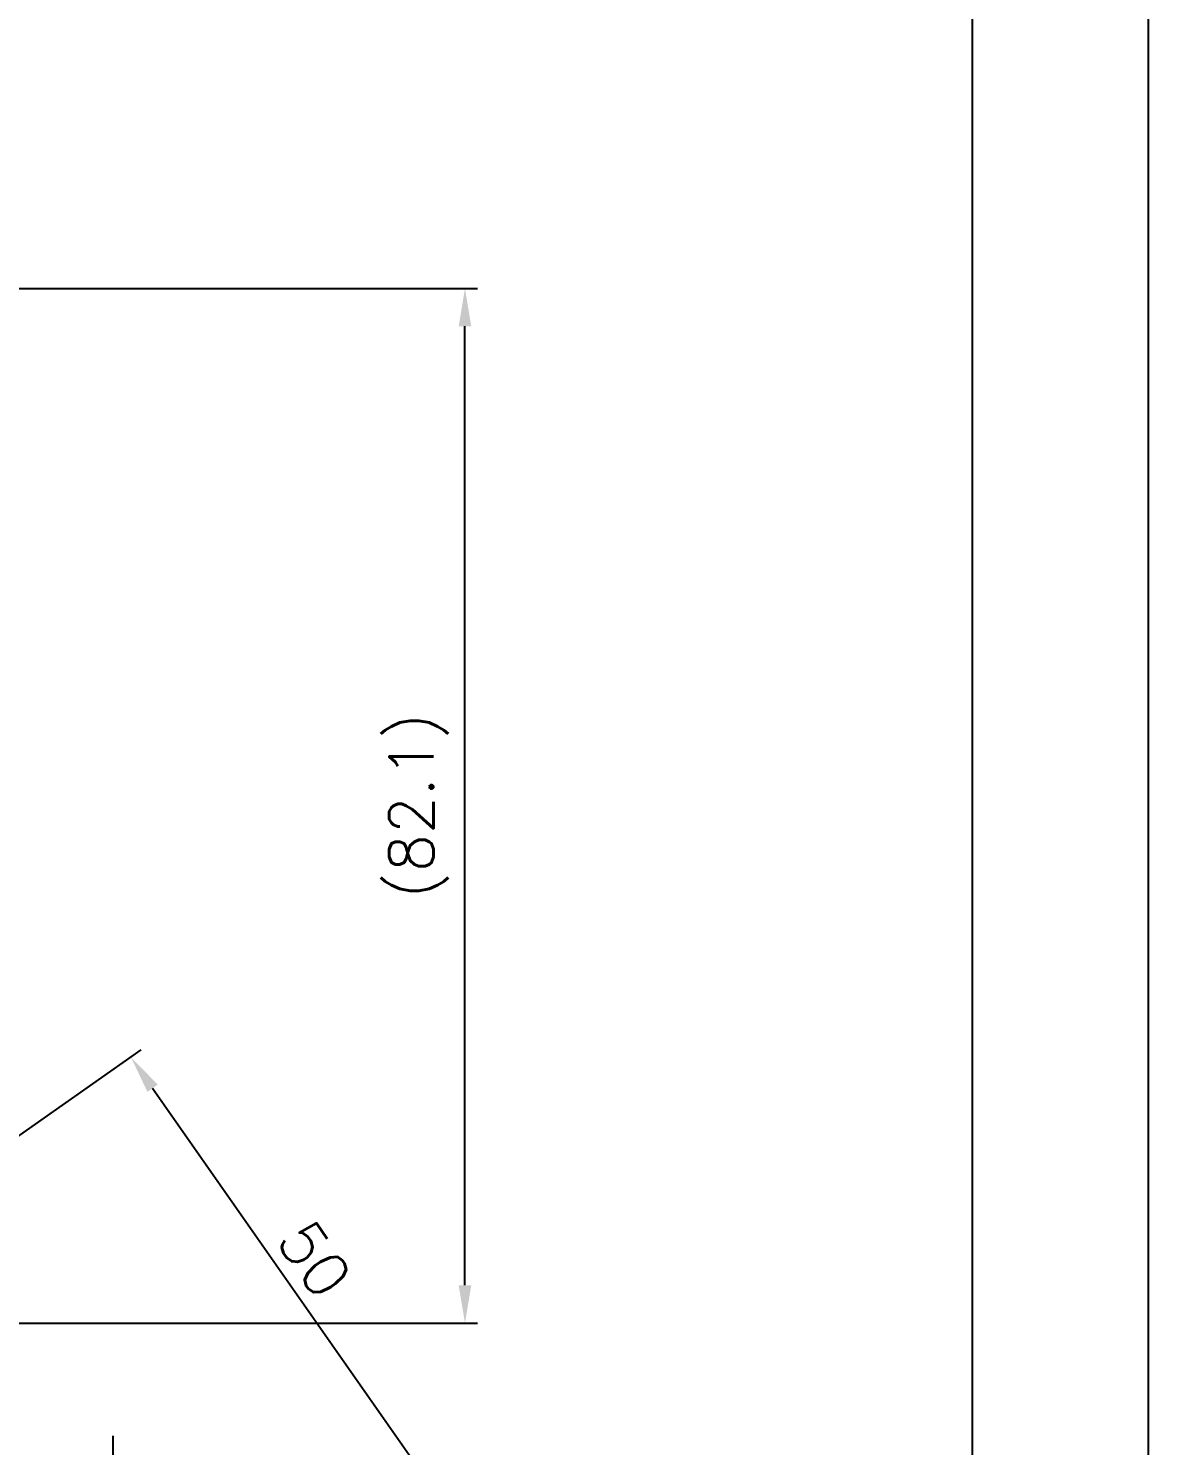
# Model space of a CAD drawing. Extents: x 38931 to 39525, y 15845 to 16265.
# Drawn here: x 39435.7 to 39524.6, y 15951 to 16063.5 of the extents above; entities that cross this region are included whole.
import ezdxf

# ---------------------------------------------------------------- set-up
doc = ezdxf.new("R2010")
doc.units = 0
doc.header["$LTSCALE"] = 7
doc.header["$MEASUREMENT"] = 0
doc.linetypes.add('CENTER', pattern=[2, 1.25, -0.25, 0.25, -0.25])
doc.layers.get('0').update_dxf_attribs({"color": 2, "linetype": 'CONTINUOUS'})
doc.layers.get('Defpoints').update_dxf_attribs({"linetype": 'CONTINUOUS'})
for name, color, linetype in [('CL', 1, 'CENTER'), ('DIM', 2, 'CONTINUOUS'), ('TXT', 4, 'CONTINUOUS')]:
    doc.layers.add(name, color=color, linetype=linetype)
doc.styles.add('GHS', font='romans', dxfattribs={"bigfont": 'ghs'})
doc.dimstyles.new('DIM_WS01', dxfattribs={"dimtxt": 3.5, "dimasz": 3, "dimexe": 1, "dimexo": 1, "dimgap": 1, "dimtad": 1, "dimdec": 4, "dimzin": 9, "dimdsep": 46, "dimtxsty": 'GHS', "dimcen": -2, "dimclrd": 256, "dimclre": 256, "dimclrt": 256, "dimadec": 4, "dimazin": 2, "dimtfac": 1, "dimtdec": 4, "dimtix": 1, "dimtmove": 0, "dimatfit": 1, "dimfxl": 1, "dimtolj": 1, "dimtzin": 0, "dimlwd": -1, "dimlwe": -1, "dimarcsym": 0})

# ---------------------------------------------------------------- blocks, each defined once
blk = doc.blocks.new('*D6')
at = {"layer": 'Defpoints', "color": 0, "transparency": 16777216}
for p in [(39358.76, 16042.83), (39470.39, 16042.83), (39429, 15960.72)]:
    blk.add_point(p, dxfattribs=at)
at = {"layer": 'DIM', "transparency": 16777216}
for p, q in [((39359.76, 16042.83), (39471.39, 16042.83)), ((39470.39, 15963.72), (39470.39, 16039.83)), ((39430, 15960.72), (39471.39, 15960.72))]:
    blk.add_line(p, q, dxfattribs=at)
for points in [[(39469.89, 16039.83), (39470.89, 16039.83), (39470.39, 16042.83)], [(39469.89, 15963.72), (39470.89, 15963.72), (39470.39, 15960.72)]]:
    blk.add_solid(points, dxfattribs=at)
at = {"layer": 'DIM', "transparency": 16777216, "insert": (39466.72, 16001.77), "char_height": 3.5, "attachment_point": 5, "rotation": 90, "style": 'GHS'}
blk.add_mtext('\\A1;(82.1)', dxfattribs=at)

msp = doc.modelspace()

# ---------------------------------------------------------------- linework, layer by layer
at = {"linetype": 'Continuous'}
msp.add_lwpolyline([(38930.64928, 15845.01461), (39524.64928, 15845.01461), (39524.64928, 16265.01461), (38930.64928, 16265.01461)], close=True, dxfattribs=at)
at = {"layer": 'CL'}
msp.add_line((39442.43494, 15951.76647), (39442.43494, 15887.76647), dxfattribs=at)
at = {"layer": 'DIM'}
for p, q in [((39414.57528, 15961.29765), (39444.6963, 15982.3885)), ((39445.59787, 15979.35746), (39470.83506, 15943.3148))]:
    msp.add_line(p, q, dxfattribs=at)
msp.add_solid([(39446.00744, 15979.64425), (39445.18829, 15979.07067), (39443.87714, 15981.81492)], dxfattribs=at)
at = {"layer": 'TXT', "color": 4}
msp.add_line((39510.64928, 16246.01461), (39510.64928, 15856.01461), dxfattribs=at)

# ---------------------------------------------------------------- texts
at = {"layer": 'DIM', "insert": (39458.45489, 15965.79012), "char_height": 3.5, "attachment_point": 5, "rotation": 304.9998417, "style": 'GHS'}
msp.add_mtext('\\A1;50', dxfattribs=at)

# ---------------------------------------------------------------- dimensions: what is measured, and where the dimension line sits
at = {"layer": 'DIM'}
dim = msp.add_linear_dim(base=(39470.38806, 16042.82568), p1=(39428.99875, 15960.72408), p2=(39358.75612, 16042.82568), angle=90, text='(82.1)', dimstyle='DIM_WS01', dxfattribs=at)
dim.commit()
dim.dimension.update_dxf_attribs({"geometry": '*D6', "text_midpoint": (39466.7214, 16001.77488)})

doc.saveas('drawing.dxf')
